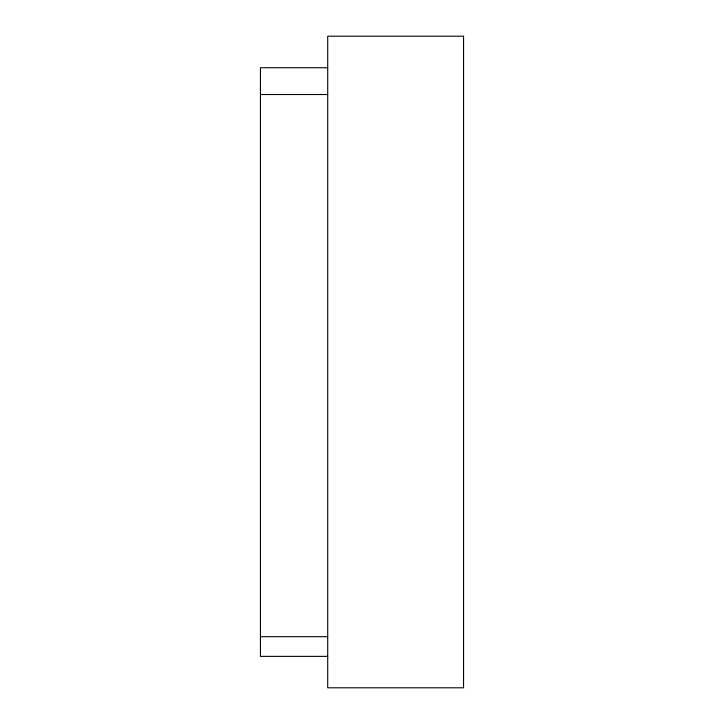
<?xml version="1.0" encoding="UTF-8"?>
<svg xmlns="http://www.w3.org/2000/svg" width="724" height="724" viewBox="0 0 724 724"><rect width="100%" height="100%" fill="white"/><g stroke="black" fill="none" stroke-linecap="round" stroke-linejoin="round"><path stroke-width="1.09" d="M327.71 67.73L260.441 67.73L260.441 656.369L327.71 656.369M260.441 94.527L327.71 94.527M260.441 636.677L327.71 636.677M463.559 36.2L327.71 36.2L327.71 687.8L463.559 687.8L463.559 36.2"/></g></svg>
